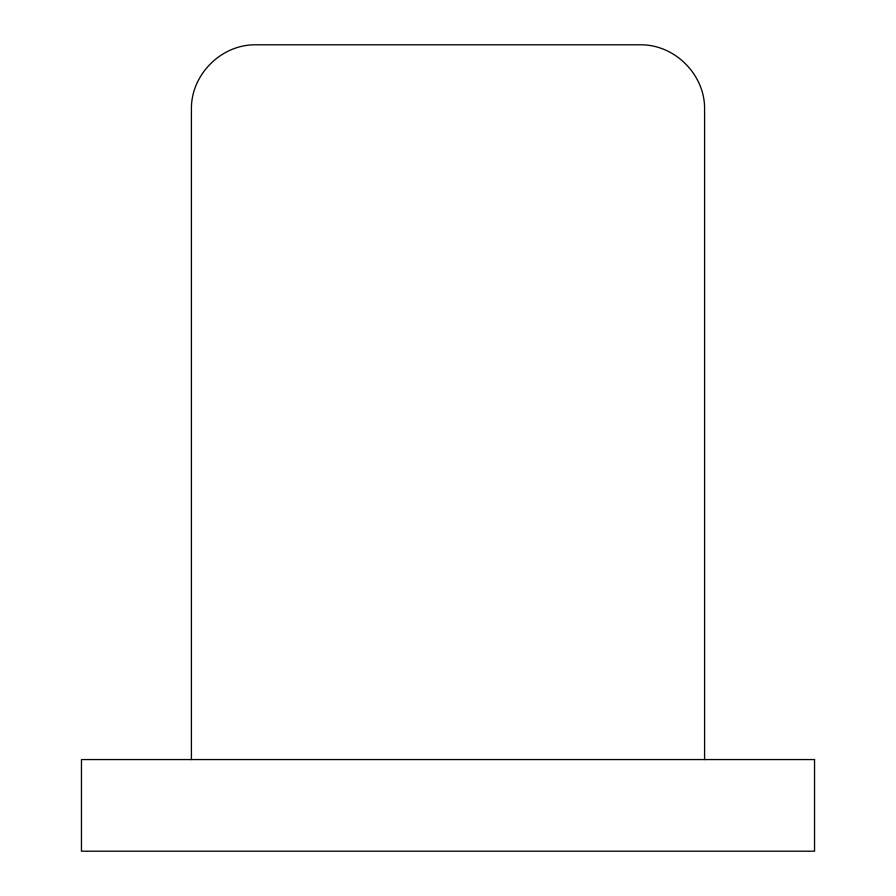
<?xml version="1.0" encoding="UTF-8"?>
<svg xmlns="http://www.w3.org/2000/svg" width="896" height="896" viewBox="0 0 896 896"><rect width="100%" height="100%" fill="white"/><g stroke="black" fill="none" stroke-linecap="round" stroke-linejoin="round"><path stroke-width="1.34" d="M704.581 759.562L704.581 108.942C704.984 74.637 674.744 44.408 640.438 44.8L255.562 44.8C221.245 44.408 191.016 74.637 191.419 108.942L191.419 759.562M814.542 759.562L81.458 759.562L81.458 851.2L814.542 851.2L814.542 759.562"/></g></svg>
